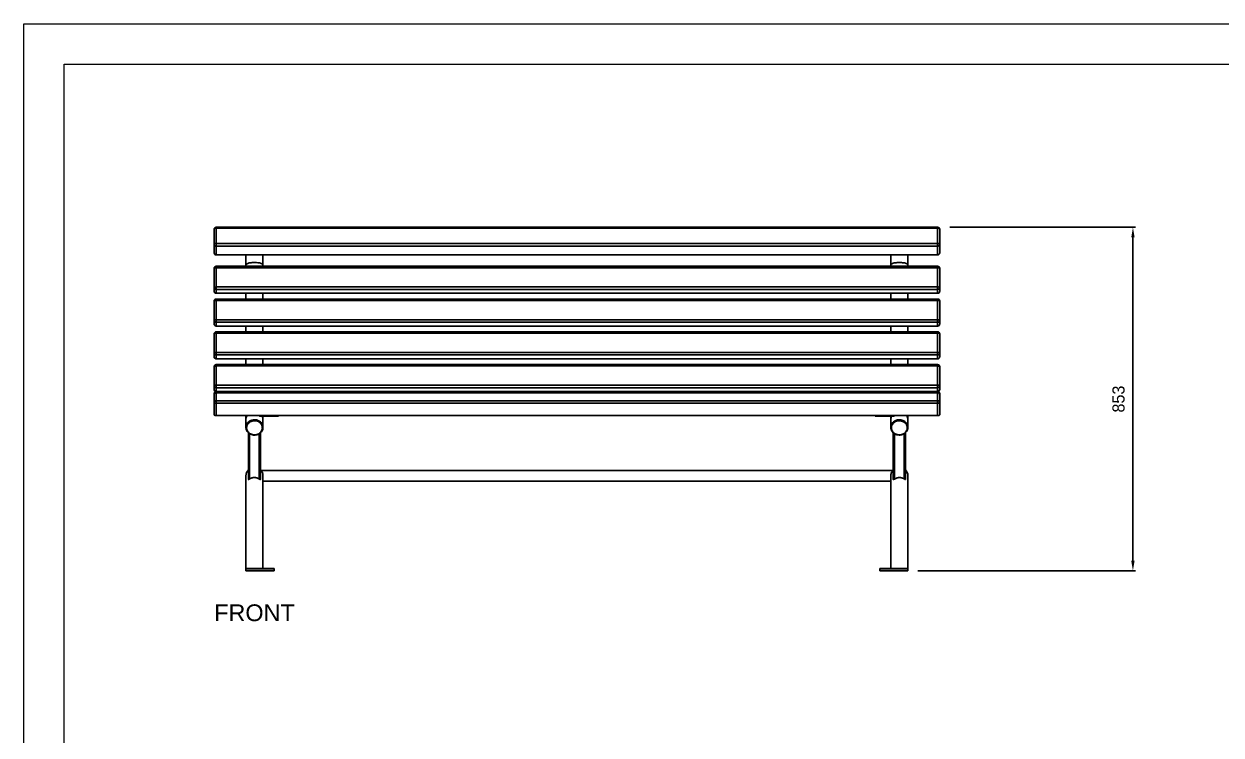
# Model space of a CAD drawing. Header units: millimetres. Extents: x 5242 to 11182, y -3002 to 1198.
# Drawn here: x 5242 to 8212, y -567 to 1198 of the extents above; entities that cross this region are included whole.
import ezdxf

# ---------------------------------------------------------------- set-up
doc = ezdxf.new("R2010")
doc.units = ezdxf.units.MM
doc.header["$PDSIZE"] = -1
doc.layers.add('KONTUR', color=7, linetype='Continuous', lineweight=15)
doc.layers.add('tabelka', color=155, linetype='Continuous')
doc.layers.add('WYMIAR', color=96, linetype='Continuous')
doc.dimstyles.new('1-1', dxfattribs={"dimtxt": 30, "dimasz": 25, "dimexe": 6.25, "dimexo": 30, "dimgap": 20.625, "dimtad": 1, "dimdec": 1, "dimtxsty": 'Standard', "dimcen": 0, "dimclrd": 2, "dimclre": 2, "dimclrt": 2, "dimadec": 0, "dimazin": 0, "dimtfac": 1, "dimtdec": 1, "dimtmove": 0, "dimatfit": 3, "dimfxl": 0, "dimarcsym": 0})

# ---------------------------------------------------------------- blocks, each defined once
blk = doc.blocks.new('front')
at = {"layer": 'KONTUR', "color": 0, "linetype": 'Continuous', "lineweight": -2}
for p, q in [((-3634.8, 722), (-3634.8, 760.3)), ((-1839.8, 765.3), (-3629.8, 765.3)), ((-3629.8, 765.3), (-3629.8, 763.5)), ((-3629.8, 763.5), (-3629.8, 725.2)), ((-1839.8, 763.5), (-3629.8, 763.5)), ((-1839.8, 763.5), (-1839.8, 765.3)), ((-1839.8, 725.2), (-1839.8, 763.5)), ((-1834.8, 760.3), (-1834.8, 722)), ((-3634.8, 700.8), (-3634.8, 722)), ((-3629.8, 725.2), (-3629.8, 718.2)), ((-3629.8, 725.2), (-1839.8, 725.2)), ((-1839.8, 718.2), (-3629.8, 718.2)), ((-3629.8, 718.2), (-3629.8, 696.9)), ((-1839.8, 718.2), (-1839.8, 725.2)), ((-1839.8, 696.9), (-1839.8, 718.2)), ((-1834.8, 722), (-1834.8, 700.8)), ((-3629.8, 696.9), (-1839.8, 696.9)), ((-3556, 696.9), (-3556, 671.8)), ((-3513.6, 671.8), (-3513.6, 696.9)), ((-1956, 696.9), (-1956, 671.8)), ((-1913.6, 671.8), (-1913.6, 696.9)), ((-3634.8, 615.8), (-3634.8, 663.7)), ((-1839.8, 668.7), (-3629.8, 668.7)), ((-3629.8, 668.7), (-3629.8, 665.1)), ((-3629.8, 665.1), (-3629.8, 617.3)), ((-1839.8, 665.1), (-3629.8, 665.1)), ((-3556, 671.8), (-3556, 668.7)), ((-3513.6, 668.7), (-3513.6, 671.8)), ((-1956, 671.8), (-1956, 668.7)), ((-1913.6, 668.7), (-1913.6, 671.8)), ((-1839.8, 665.1), (-1839.8, 668.7)), ((-1839.8, 617.3), (-1839.8, 665.1)), ((-1834.8, 663.7), (-1834.8, 615.8)), ((-3634.8, 606.2), (-3634.8, 615.8)), ((-3629.8, 617.3), (-3629.8, 611.1)), ((-3629.8, 617.3), (-1839.8, 617.3)), ((-1839.8, 611.1), (-3629.8, 611.1)), ((-3629.8, 611.1), (-3629.8, 601.4)), ((-3629.8, 601.4), (-1839.8, 601.4)), ((-3556, 601.4), (-3556, 587.3)), ((-3513.6, 587.3), (-3513.6, 601.4)), ((-1956, 601.4), (-1956, 587.3)), ((-1913.6, 587.3), (-1913.6, 601.4)), ((-1839.8, 611.1), (-1839.8, 617.3)), ((-1839.8, 601.4), (-1839.8, 611.1)), ((-1834.8, 615.8), (-1834.8, 606.2)), ((-3634.8, 534.5), (-3634.8, 582.3)), ((-1839.8, 587.3), (-3629.8, 587.3)), ((-3629.8, 587.3), (-3629.8, 583.8)), ((-3629.8, 583.8), (-3629.8, 536)), ((-1839.8, 583.8), (-3629.8, 583.8)), ((-1839.8, 583.8), (-1839.8, 587.3)), ((-1839.8, 536), (-1839.8, 583.8)), ((-1834.8, 582.3), (-1834.8, 534.5)), ((-3629.8, 536), (-3629.8, 529.7)), ((-3629.8, 536), (-1839.8, 536)), ((-1839.8, 529.7), (-1839.8, 536)), ((-3634.8, 524.9), (-3634.8, 534.5)), ((-1839.8, 529.7), (-3629.8, 529.7)), ((-3629.8, 529.7), (-3629.8, 520.1)), ((-3629.8, 520.1), (-1839.8, 520.1)), ((-1839.8, 506), (-3629.8, 506)), ((-3629.8, 506), (-3629.8, 502.5)), ((-3556, 520.1), (-3556, 506)), ((-3513.6, 506), (-3513.6, 520.1)), ((-1956, 520.1), (-1956, 506)), ((-1913.6, 506), (-1913.6, 520.1)), ((-1839.8, 520.1), (-1839.8, 529.7)), ((-1839.8, 502.5), (-1839.8, 506)), ((-1834.8, 534.5), (-1834.8, 524.9)), ((-3634.8, 453.2), (-3634.8, 501)), ((-3629.8, 502.5), (-3629.8, 454.7)), ((-1839.8, 502.5), (-3629.8, 502.5)), ((-1839.8, 454.7), (-1839.8, 502.5)), ((-1834.8, 501), (-1834.8, 453.2)), ((-3634.8, 443.5), (-3634.8, 453.2)), ((-3629.8, 454.7), (-3629.8, 448.4)), ((-3629.8, 454.7), (-1839.8, 454.7)), ((-1839.8, 448.4), (-3629.8, 448.4)), ((-3629.8, 448.4), (-3629.8, 438.8)), ((-1839.8, 448.4), (-1839.8, 454.7)), ((-1839.8, 438.8), (-1839.8, 448.4)), ((-1834.8, 453.2), (-1834.8, 443.5)), ((-3634.8, 371.9), (-3634.8, 419.7)), ((-3629.8, 438.8), (-1839.8, 438.8)), ((-1839.8, 424.7), (-3629.8, 424.7)), ((-3629.8, 424.7), (-3629.8, 421.1)), ((-3629.8, 421.1), (-3629.8, 373.3)), ((-1839.8, 421.1), (-3629.8, 421.1)), ((-3556, 438.8), (-3556, 424.7)), ((-3513.6, 424.7), (-3513.6, 438.8)), ((-1956, 438.8), (-1956, 424.7)), ((-1913.6, 424.7), (-1913.6, 438.8)), ((-1839.8, 421.1), (-1839.8, 424.7)), ((-1839.8, 373.3), (-1839.8, 421.1)), ((-1834.8, 419.7), (-1834.8, 371.9)), ((-3634.8, 362.2), (-3634.8, 371.9)), ((-3629.8, 373.3), (-3629.8, 367.1)), ((-3629.8, 373.3), (-1839.8, 373.3)), ((-1839.8, 367.1), (-3629.8, 367.1)), ((-3629.8, 367.1), (-3629.8, 357.6)), ((-1839.8, 357.6), (-3629.8, 357.6)), ((-3629.8, 357.6), (-3629.8, 357.6)), ((-3629.8, 357.6), (-3629.8, 354.9)), ((-1839.8, 367.1), (-1839.8, 373.3)), ((-1839.8, 357.6), (-1839.8, 367.1)), ((-1839.8, 357.6), (-1839.8, 357.6)), ((-1839.8, 354.9), (-1839.8, 357.6)), ((-1834.8, 371.9), (-1834.8, 362.2)), ((-3634.8, 349.9), (-3634.8, 352.6)), ((-3634.8, 330.4), (-3634.8, 349.9)), ((-3634.8, 300), (-3634.8, 330.4)), ((-1839.8, 354.9), (-3629.8, 354.9)), ((-3629.8, 354.9), (-3629.8, 354.5)), ((-3629.8, 354.5), (-3629.8, 335)), ((-1839.8, 354.5), (-3629.8, 354.5)), ((-3629.8, 335), (-3629.8, 328.4)), ((-3629.8, 335), (-1839.8, 335)), ((-1839.8, 328.4), (-3629.8, 328.4)), ((-3629.8, 328.4), (-3629.8, 298.1)), ((-1839.8, 354.5), (-1839.8, 354.9)), ((-1839.8, 335), (-1839.8, 354.5)), ((-1839.8, 328.4), (-1839.8, 335)), ((-1839.8, 298.1), (-1839.8, 328.4)), ((-1834.8, 352.6), (-1834.8, 349.9)), ((-1834.8, 349.9), (-1834.8, 330.4)), ((-1834.8, 330.4), (-1834.8, 300)), ((-3629.8, 298.1), (-1839.8, 298.1)), ((-3556, 298.1), (-3556, 288.5)), ((-3474.8, 298.1), (-3474.8, 296.9)), ((-1994.8, 298.1), (-1994.8, 296.9)), ((-1913.6, 288.5), (-1913.6, 298.1)), ((-3556, 288.5), (-3556, 268.6)), ((-3554.4, 268.6), (-3554.4, 267.7)), ((-3474.8, 296.9), (-3522, 296.9)), ((-3521.4, 296.6), (-3474.8, 296.6)), ((-3515.2, 267.7), (-3515.2, 268.6)), ((-3513.6, 288.5), (-3513.6, 296.6)), ((-3513.6, 268.6), (-3513.6, 288.5)), ((-3474.8, 296.9), (-3474.8, 296.6)), ((-1994.8, 296.9), (-1947.6, 296.9)), ((-1994.8, 296.9), (-1994.8, 296.6)), ((-1994.8, 296.6), (-1948.2, 296.6)), ((-1956, 296.6), (-1956, 288.5)), ((-1956, 288.5), (-1956, 268.6)), ((-1954.4, 268.6), (-1954.4, 267.7)), ((-1915.2, 267.7), (-1915.2, 268.6)), ((-1913.6, 268.6), (-1913.6, 288.5)), ((-3549.8, 163.6), (-3549.8, 255.2)), ((-3549.8, 139.5), (-3549.8, 255.1)), ((-3546.8, 140.6), (-3546.8, 252.9)), ((-3522.8, 140.5), (-3522.8, 252.9)), ((-3519.8, 139.4), (-3519.8, 255.2)), ((-3519.5, 151.8), (-3519.5, 255.4)), ((-1950.1, 151.8), (-1950.1, 255.4)), ((-1949.8, 139.4), (-1949.8, 255.2)), ((-1946.8, 140.5), (-1946.8, 252.9)), ((-1922.8, 140.6), (-1922.8, 252.9)), ((-1919.8, 163.6), (-1919.8, 255.2)), ((-1919.8, 139.5), (-1919.8, 255.1)), ((-3556, 148.6), (-3556, -81.4)), ((-3518.4, 162), (-3519.5, 163.3)), ((-1951.3, 162), (-3518.4, 162)), ((-1950.1, 163.3), (-1951.2, 162)), ((-1913.6, -81.4), (-1913.6, 148.6)), ((-3513.6, -81.4), (-3513.6, 148.2)), ((-3513.6, 135.1), (-1956, 135.1)), ((-1956, 148.2), (-1956, -81.4)), ((-3486, -81.4), (-3556, -81.4)), ((-3556, -81.4), (-3556, -81.9)), ((-3486, -81.9), (-3556, -81.9)), ((-3556, -81.9), (-3556, -86.9)), ((-3486, -86.9), (-3556, -86.9)), ((-3556, -86.9), (-3556, -87.4)), ((-3486, -87.4), (-3556, -87.4)), ((-3486, -81.4), (-3486, -81.9)), ((-3486, -81.9), (-3486, -86.9)), ((-3486, -86.9), (-3486, -87.4)), ((-1983.6, -81.4), (-1983.6, -81.9)), ((-1983.6, -81.4), (-1913.6, -81.4)), ((-1983.6, -81.9), (-1983.6, -86.9)), ((-1983.6, -81.9), (-1913.6, -81.9)), ((-1983.6, -86.9), (-1913.6, -86.9)), ((-1983.6, -86.9), (-1983.6, -87.4)), ((-1983.6, -87.4), (-1913.6, -87.4)), ((-1913.6, -81.4), (-1913.6, -81.9)), ((-1913.6, -81.9), (-1913.6, -86.9)), ((-1913.6, -86.9), (-1913.6, -87.4))]:
    blk.add_line(p, q, dxfattribs=at)
at = {"layer": 'KONTUR', "color": 0, "linetype": 'Continuous', "lineweight": -2, "flags": 128}
for points in [[(-3629.8, 763.5), (-3630.8, 763.4), (-3631.7, 763.3), (-3632.6, 763), (-3633.3, 762.6), (-3634, 762.1), (-3634.4, 761.5), (-3634.7, 760.9), (-3634.8, 760.3)], [(-1834.8, 760.3), (-1834.9, 760.9), (-1835.2, 761.5), (-1835.6, 762.1), (-1836.3, 762.6), (-1837, 763), (-1837.9, 763.3), (-1838.8, 763.4), (-1839.8, 763.5)], [(-3634.8, 722), (-3634.7, 722.6), (-3634.4, 723.2), (-3634, 723.8), (-3633.3, 724.3), (-3632.6, 724.7), (-3631.7, 725), (-3630.8, 725.1), (-3629.8, 725.2)], [(-1839.8, 725.2), (-1838.8, 725.1), (-1837.9, 725), (-1837, 724.7), (-1836.3, 724.3), (-1835.6, 723.8), (-1835.2, 723.2), (-1834.9, 722.6), (-1834.8, 722)], [(-3629.8, 665.1), (-3630.8, 665.1), (-3631.7, 665), (-3632.6, 664.9), (-3633.3, 664.7), (-3634, 664.5), (-3634.4, 664.2), (-3634.7, 663.9), (-3634.8, 663.7)], [(-3556, 671.8), (-3555.8, 672.6), (-3555.3, 673.4), (-3554.4, 674.2), (-3553.2, 674.9), (-3551.6, 675.6), (-3549.8, 676.2), (-3547.7, 676.7), (-3545.4, 677.2), (-3542.9, 677.5), (-3540.3, 677.8), (-3537.6, 677.9), (-3534.8, 678), (-3532, 677.9), (-3529.3, 677.8), (-3526.7, 677.5), (-3524.2, 677.2), (-3521.9, 676.7), (-3519.8, 676.2), (-3518, 675.6), (-3516.4, 674.9), (-3515.2, 674.2), (-3514.3, 673.4), (-3513.8, 672.6), (-3513.6, 671.8), (-3513.6, 671.8)], [(-1913.6, 671.8), (-1913.8, 672.6), (-1914.3, 673.4), (-1915.2, 674.2), (-1916.4, 674.9), (-1918, 675.6), (-1919.8, 676.2), (-1921.9, 676.7), (-1924.2, 677.2), (-1926.7, 677.5), (-1929.3, 677.8), (-1932, 677.9), (-1934.8, 678), (-1937.6, 677.9), (-1940.3, 677.8), (-1942.9, 677.5), (-1945.4, 677.2), (-1947.7, 676.7), (-1949.8, 676.2), (-1951.6, 675.6), (-1953.2, 674.9), (-1954.4, 674.2), (-1955.3, 673.4), (-1955.8, 672.6), (-1956, 671.8), (-1956, 671.8)], [(-1834.8, 663.7), (-1834.9, 663.9), (-1835.2, 664.2), (-1835.6, 664.5), (-1836.3, 664.7), (-1837, 664.9), (-1837.9, 665), (-1838.8, 665.1), (-1839.8, 665.1)], [(-3634.8, 615.8), (-3634.7, 616.1), (-3634.4, 616.4), (-3634, 616.7), (-3633.3, 616.9), (-3632.6, 617.1), (-3631.7, 617.2), (-3630.8, 617.3), (-3629.8, 617.3)], [(-1839.8, 617.3), (-1838.8, 617.3), (-1837.9, 617.2), (-1837, 617.1), (-1836.3, 616.9), (-1835.6, 616.7), (-1835.2, 616.4), (-1834.9, 616.1), (-1834.8, 615.8)], [(-3629.8, 583.8), (-3630.8, 583.8), (-3631.7, 583.7), (-3632.6, 583.5), (-3633.3, 583.4), (-3634, 583.1), (-3634.4, 582.9), (-3634.7, 582.6), (-3634.8, 582.3)], [(-1834.8, 582.3), (-1834.9, 582.6), (-1835.2, 582.9), (-1835.6, 583.1), (-1836.3, 583.4), (-1837, 583.5), (-1837.9, 583.7), (-1838.8, 583.8), (-1839.8, 583.8)], [(-3634.8, 534.5), (-3634.7, 534.8), (-3634.4, 535.1), (-3634, 535.3), (-3633.3, 535.6), (-3632.6, 535.7), (-3631.7, 535.9), (-3630.8, 536), (-3629.8, 536)], [(-1839.8, 536), (-1838.8, 536), (-1837.9, 535.9), (-1837, 535.7), (-1836.3, 535.6), (-1835.6, 535.3), (-1835.2, 535.1), (-1834.9, 534.8), (-1834.8, 534.5)], [(-3629.8, 502.5), (-3630.8, 502.4), (-3631.7, 502.4), (-3632.6, 502.2), (-3633.3, 502), (-3634, 501.8), (-3634.4, 501.6), (-3634.7, 501.3), (-3634.8, 501)], [(-1834.8, 501), (-1834.9, 501.3), (-1835.2, 501.6), (-1835.6, 501.8), (-1836.3, 502), (-1837, 502.2), (-1837.9, 502.4), (-1838.8, 502.4), (-1839.8, 502.5)], [(-3634.8, 453.2), (-3634.7, 453.5), (-3634.4, 453.8), (-3634, 454), (-3633.3, 454.2), (-3632.6, 454.4), (-3631.7, 454.5), (-3630.8, 454.6), (-3629.8, 454.7)], [(-1839.8, 454.7), (-1838.8, 454.6), (-1837.9, 454.5), (-1837, 454.4), (-1836.3, 454.2), (-1835.6, 454), (-1835.2, 453.8), (-1834.9, 453.5), (-1834.8, 453.2)], [(-3629.8, 421.1), (-3630.8, 421.1), (-3631.7, 421), (-3632.6, 420.9), (-3633.3, 420.7), (-3634, 420.5), (-3634.4, 420.2), (-3634.7, 420), (-3634.8, 419.7)], [(-1834.8, 419.7), (-1834.9, 420), (-1835.2, 420.2), (-1835.6, 420.5), (-1836.3, 420.7), (-1837, 420.9), (-1837.9, 421), (-1838.8, 421.1), (-1839.8, 421.1)], [(-3634.8, 371.9), (-3634.7, 372.1), (-3634.4, 372.4), (-3634, 372.7), (-3633.3, 372.9), (-3632.6, 373.1), (-3631.7, 373.2), (-3630.8, 373.3), (-3629.8, 373.3)], [(-1839.8, 373.3), (-1838.8, 373.3), (-1837.9, 373.2), (-1837, 373.1), (-1836.3, 372.9), (-1835.6, 372.7), (-1835.2, 372.4), (-1834.9, 372.1), (-1834.8, 371.9)], [(-3634.8, 330.4), (-3634.7, 330), (-3634.4, 329.7), (-3634, 329.3), (-3633.3, 329), (-3632.6, 328.8), (-3631.7, 328.6), (-3630.8, 328.5), (-3629.8, 328.4)], [(-1839.8, 328.4), (-1838.8, 328.5), (-1837.9, 328.6), (-1837, 328.8), (-1836.3, 329), (-1835.6, 329.3), (-1835.2, 329.7), (-1834.9, 330), (-1834.8, 330.4)], [(-3629.8, 298.1), (-3630.8, 298.1), (-3631.7, 298.2), (-3632.6, 298.4), (-3633.3, 298.6), (-3634, 298.9), (-3634.4, 299.3), (-3634.7, 299.6), (-3634.8, 300)], [(-1834.8, 300), (-1834.9, 299.6), (-1835.2, 299.3), (-1835.6, 298.9), (-1836.3, 298.6), (-1837, 298.4), (-1837.9, 298.2), (-1838.8, 298.1), (-1839.8, 298.1)], [(-3528.7, 250.4), (-3531.4, 249.8), (-3534.2, 249.6), (-3537, 249.7), (-3539.7, 250.1), (-3542.3, 250.8), (-3544.9, 251.9), (-3547.2, 253.2), (-3549.4, 254.8), (-3551.2, 256.6), (-3552.8, 258.6), (-3554.1, 260.8), (-3555.1, 263.1), (-3555.7, 265.6), (-3556, 268), (-3555.9, 270.5), (-3555.4, 273), (-3554.6, 275.4), (-3553.5, 277.6), (-3552, 279.7), (-3550.2, 281.6), (-3548.2, 283.3), (-3545.9, 284.8), (-3543.5, 285.9), (-3540.9, 286.8), (-3538.2, 287.3), (-3535.4, 287.6), (-3532.6, 287.5), (-3529.9, 287.1), (-3527.3, 286.3), (-3524.7, 285.3), (-3522.4, 284), (-3520.2, 282.4), (-3518.4, 280.6), (-3516.8, 278.6), (-3515.5, 276.4), (-3514.5, 274), (-3513.9, 271.6), (-3513.6, 269.1), (-3513.7, 266.7), (-3514.2, 264.2), (-3515, 261.8), (-3516.1, 259.6), (-3517.6, 257.5), (-3519.4, 255.5), (-3521.4, 253.9), (-3523.7, 252.4), (-3526.1, 251.3), (-3528.7, 250.4)], [(-3515.2, 268.6), (-3515.3, 270.1), (-3515.7, 272.5), (-3516.4, 274.8), (-3517.6, 276.9), (-3519, 279), (-3520.7, 280.8), (-3522.7, 282.4), (-3524.9, 283.8), (-3527.3, 284.8), (-3529.8, 285.6), (-3532.5, 286), (-3535.1, 286.2), (-3537.8, 285.9), (-3540.4, 285.4), (-3542.9, 284.6), (-3545.3, 283.4), (-3547.4, 282), (-3549.4, 280.4), (-3551, 278.5), (-3552.4, 276.4), (-3553.4, 274.2), (-3554.1, 271.9), (-3554.4, 269.5), (-3554.4, 268.6)], [(-3529.2, 250.9), (-3526.7, 251.7), (-3524.3, 252.9), (-3522.2, 254.3), (-3520.2, 255.9), (-3518.6, 257.8), (-3517.2, 259.9), (-3516.2, 262.1), (-3515.5, 264.4), (-3515.2, 266.8), (-3515.3, 269.2), (-3515.7, 271.6), (-3516.4, 273.9), (-3517.6, 276.1), (-3519, 278.1), (-3520.7, 279.9), (-3522.7, 281.5), (-3524.9, 282.9), (-3527.3, 283.9), (-3529.8, 284.7), (-3532.5, 285.1), (-3535.1, 285.3), (-3537.8, 285.1), (-3540.4, 284.5), (-3542.9, 283.7), (-3545.3, 282.5), (-3547.4, 281.1), (-3549.4, 279.5), (-3551, 277.6), (-3552.4, 275.5), (-3553.4, 273.3), (-3554.1, 271), (-3554.4, 268.6), (-3554.3, 266.2), (-3553.9, 263.8), (-3553.2, 261.5), (-3552, 259.4), (-3550.6, 257.3), (-3548.9, 255.5), (-3546.9, 253.9), (-3544.7, 252.5), (-3542.3, 251.5), (-3539.8, 250.7), (-3537.1, 250.3), (-3534.5, 250.1), (-3531.8, 250.3), (-3529.2, 250.9)], [(-1940.9, 250.4), (-1938.2, 249.8), (-1935.4, 249.6), (-1932.6, 249.7), (-1929.9, 250.1), (-1927.3, 250.8), (-1924.7, 251.9), (-1922.4, 253.2), (-1920.2, 254.8), (-1918.4, 256.6), (-1916.8, 258.6), (-1915.5, 260.8), (-1914.5, 263.1), (-1913.9, 265.6), (-1913.6, 268), (-1913.7, 270.5), (-1914.2, 273), (-1915, 275.4), (-1916.1, 277.6), (-1917.6, 279.7), (-1919.4, 281.6), (-1921.4, 283.3), (-1923.7, 284.8), (-1926.1, 285.9), (-1928.7, 286.8), (-1931.4, 287.3), (-1934.2, 287.6), (-1937, 287.5), (-1939.7, 287.1), (-1942.3, 286.3), (-1944.9, 285.3), (-1947.2, 284), (-1949.4, 282.4), (-1951.2, 280.6), (-1952.8, 278.6), (-1954.1, 276.4), (-1955.1, 274), (-1955.7, 271.6), (-1956, 269.1), (-1955.9, 266.7), (-1955.4, 264.2), (-1954.6, 261.8), (-1953.5, 259.6), (-1952, 257.5), (-1950.2, 255.5), (-1948.2, 253.9), (-1945.9, 252.4), (-1943.5, 251.3), (-1940.9, 250.4)], [(-1954.4, 268.6), (-1954.3, 270.1), (-1953.9, 272.5), (-1953.2, 274.8), (-1952, 276.9), (-1950.6, 279), (-1948.9, 280.8), (-1946.9, 282.4), (-1944.7, 283.8), (-1942.3, 284.8), (-1939.8, 285.6), (-1937.1, 286), (-1934.5, 286.2), (-1931.8, 285.9), (-1929.2, 285.4), (-1926.7, 284.6), (-1924.3, 283.4), (-1922.2, 282), (-1920.2, 280.4), (-1918.6, 278.5), (-1917.2, 276.4), (-1916.2, 274.2), (-1915.5, 271.9), (-1915.2, 269.5), (-1915.2, 268.6)], [(-1940.4, 250.9), (-1942.9, 251.7), (-1945.3, 252.9), (-1947.4, 254.3), (-1949.4, 255.9), (-1951, 257.8), (-1952.4, 259.9), (-1953.4, 262.1), (-1954.1, 264.4), (-1954.4, 266.8), (-1954.3, 269.2), (-1953.9, 271.6), (-1953.2, 273.9), (-1952, 276.1), (-1950.6, 278.1), (-1948.9, 279.9), (-1946.9, 281.5), (-1944.7, 282.9), (-1942.3, 283.9), (-1939.8, 284.7), (-1937.1, 285.1), (-1934.5, 285.3), (-1931.8, 285.1), (-1929.2, 284.5), (-1926.7, 283.7), (-1924.3, 282.5), (-1922.2, 281.1), (-1920.2, 279.5), (-1918.6, 277.6), (-1917.2, 275.5), (-1916.2, 273.3), (-1915.5, 271), (-1915.2, 268.6), (-1915.3, 266.2), (-1915.7, 263.8), (-1916.4, 261.5), (-1917.6, 259.4), (-1919, 257.3), (-1920.7, 255.5), (-1922.7, 253.9), (-1924.9, 252.5), (-1927.3, 251.5), (-1929.8, 250.7), (-1932.5, 250.3), (-1935.1, 250.1), (-1937.8, 250.3), (-1940.4, 250.9)]]:
    blk.add_lwpolyline(points, dxfattribs=at)
at = {"layer": 'KONTUR', "color": 0, "linetype": 'Continuous', "lineweight": -2}
for centre, radius, start, end in [((-3629.8, 760.3), 5, 90, 180), ((-1839.8, 760.3), 5, 0, 90), ((-3630.3, 722.7), 4.53, 188.5527, 276.5402), ((-1839.3, 722.7), 4.53, 263.4598, 351.4473), ((-3630.3, 701.4), 4.53, 188.5519, 276.541), ((-1839.3, 701.4), 4.53, 263.459, 351.4481), ((-3629.8, 663.7), 5, 90, 180), ((-1839.8, 663.7), 5, 0, 90), ((-3629.9, 616), 4.89, 181.3088, 271.2499), ((-3629.9, 606.3), 4.89, 181.3081, 271.2507), ((-1839.7, 616), 4.89, 268.7501, 358.6912), ((-1839.7, 606.3), 4.89, 268.7493, 358.6919), ((-3629.8, 582.3), 5, 90, 180), ((-1839.8, 582.3), 5, 0, 90), ((-3629.9, 534.6), 4.89, 181.3085, 271.2509), ((-3629.9, 525), 4.89, 181.3092, 271.2495), ((-3629.8, 501), 5, 90, 180), ((-1839.7, 534.6), 4.89, 268.7491, 358.6915), ((-1839.7, 525), 4.89, 268.7505, 358.6908), ((-1839.8, 501), 5, 0, 90), ((-3629.9, 453.3), 4.89, 181.3081, 271.2507), ((-1839.7, 453.3), 4.89, 268.7493, 358.6919), ((-3629.9, 443.7), 4.89, 181.3078, 271.251), ((-3629.8, 419.7), 5, 90, 180), ((-1839.7, 443.7), 4.89, 268.749, 358.6922), ((-1839.8, 419.7), 5, 0, 90), ((-3629.9, 372), 4.89, 181.3087, 271.2504), ((-3629.9, 362.3), 4.86, 181.1483, 260.8027), ((-3629.8, 352.6), 5, 90, 180), ((-1839.7, 372), 4.89, 268.7496, 358.6913), ((-1839.8, 352.6), 5, 0, 90), ((-1839.7, 362.3), 4.86, 279.1973, 358.8517), ((-3629.8, 349.9), 5, 90, 180), ((-3630, 349.7), 4.81, 87.7285, 177.531), ((-3634.1, 349.9), 2.74, 87.9274, 105.3548), ((-3630, 330.2), 4.81, 87.7286, 177.5309), ((-1839.8, 349.9), 5, 0, 90), ((-1839.6, 349.7), 4.81, 2.469, 92.2715), ((-1839.6, 330.2), 4.81, 2.4691, 92.2714), ((-1835.5, 349.9), 2.74, 74.6452, 92.0726), ((-3538.4, 288.4), 17.6, 146.6945, 179.6877), ((-1931.2, 288.4), 17.6, 0.3123, 33.3055), ((-3531, 288.4), 17.4, 0.1606, 27.9787), ((-1938.6, 288.4), 17.4, 152.0213, 179.8394), ((-3534.8, 148.6), 21.2, 134.9906, 180), ((-3534.8, 148.2), 21.2, 0, 45.0094), ((-1934.8, 148.6), 21.2, 0, 45.0094)]:
    blk.add_arc(centre, radius, start, end, dxfattribs=at)
for centre, start_param, end_param in [((-3534.8, 281.3), 0.923324, 1.028877), ((-1934.8, 281.3), 2.112716, 2.218269)]:
    blk.add_ellipse(centre, major_axis=(21.2, 0), ratio=0.922073, start_param=start_param, end_param=end_param, dxfattribs=at)
for points, knots in [([(-3521.4, 296.6), (-3521.4, 296.6), (-3521.5, 296.6), (-3521.6, 296.7), (-3521.8, 296.8), (-3521.9, 296.9), (-3522, 296.9)], [0, 0, 0, 0, 0.066587, 0.315773, 0.703949, 1, 1, 1, 1]), ([(-1948.2, 296.6), (-1948.2, 296.6), (-1948.1, 296.6), (-1948, 296.7), (-1947.8, 296.8), (-1947.7, 296.9), (-1947.6, 296.9)], [0, 0, 0, 0, 0.066587, 0.315773, 0.703949, 1, 1, 1, 1]), ([(-3519.5, 151.8), (-3519.6, 150), (-3519.7, 146.4), (-3519.7, 141.7), (-3519.8, 139.4)], [0, 0, 0, 0, 0.498769, 1, 1, 1, 1]), ([(-1951.3, 161.9), (-1951.2, 162), (-1951.2, 162.1), (-1951.8, 161.3), (-1952.7, 159.8), (-1953.7, 158.1), (-1954.5, 156.3), (-1955.2, 154.3), (-1955.7, 152), (-1956, 149.9), (-1956, 148.6), (-1956, 148.1)], [0, 0, 0, 0, 0.052551, 0.215267, 0.388693, 0.492097, 0.59803, 0.709646, 0.82531, 0.924329, 1, 1, 1, 1]), ([(-1950.1, 151.8), (-1950, 150), (-1949.9, 146.4), (-1949.9, 141.7), (-1949.8, 139.4)], [0, 0, 0, 0, 0.498769, 1, 1, 1, 1]), ([(-3546.8, 140.6), (-3547.2, 140.3), (-3548, 139.8), (-3548.9, 139.4), (-3549.4, 139.2), (-3549.7, 139.2), (-3549.8, 139.4), (-3549.8, 139.5), (-3549.8, 139.5)], [0, 0, 0, 0, 0.292018, 0.526776, 0.703412, 0.849112, 0.995271, 1, 1, 1, 1]), ([(-3522.8, 140.5), (-3523.8, 141.1), (-3525.8, 142.3), (-3529.1, 143.5), (-3532.6, 144.2), (-3536.1, 144.3), (-3539.6, 143.8), (-3543.3, 142.7), (-3545.5, 141.3), (-3546.8, 140.6)], [0, 0, 0, 0, 0.138194, 0.276376, 0.414635, 0.552889, 0.690065, 0.827245, 1, 1, 1, 1]), ([(-3519.8, 139.4), (-3519.8, 139.3), (-3519.8, 139.2), (-3519.9, 139.1), (-3520.3, 139.1), (-3520.9, 139.4), (-3521.8, 139.9), (-3522.5, 140.3), (-3522.8, 140.5)], [0, 0, 0, 0, 0.052629, 0.196604, 0.333546, 0.528752, 0.782517, 1, 1, 1, 1]), ([(-1949.8, 139.4), (-1949.8, 139.3), (-1949.8, 139.2), (-1949.7, 139.1), (-1949.3, 139.1), (-1948.7, 139.4), (-1947.8, 139.9), (-1947.1, 140.3), (-1946.8, 140.5)], [0, 0, 0, 0, 0.052629, 0.196604, 0.333546, 0.528752, 0.782517, 1, 1, 1, 1]), ([(-1946.8, 140.5), (-1945.8, 141.1), (-1943.8, 142.3), (-1940.5, 143.5), (-1937, 144.2), (-1933.5, 144.3), (-1930, 143.8), (-1926.3, 142.7), (-1924.1, 141.3), (-1922.8, 140.6)], [0, 0, 0, 0, 0.138194, 0.276376, 0.414635, 0.552889, 0.690065, 0.827245, 1, 1, 1, 1]), ([(-1922.8, 140.6), (-1922.4, 140.3), (-1921.6, 139.8), (-1920.8, 139.4), (-1920.2, 139.2), (-1919.9, 139.2), (-1919.8, 139.4), (-1919.8, 139.5), (-1919.8, 139.5)], [0, 0, 0, 0, 0.292018, 0.526776, 0.703413, 0.849114, 0.995271, 1, 1, 1, 1])]:
    blk.add_open_spline(points, degree=3, knots=knots, dxfattribs=at)
blk = doc.blocks.new('*D8')
at = {"layer": 'Defpoints', "color": 0}
for p in [(7509.1, 693.1), (7993.5, 693.1), (7430.1, -159.6)]:
    blk.add_point(p, dxfattribs=at)
at = {"layer": 'WYMIAR', "color": 2, "lineweight": -2}
for p, q in [((7539.1, 693.1), (7999.8, 693.1)), ((7993.5, -134.6), (7993.5, 668.1)), ((7460.1, -159.6), (7999.8, -159.6))]:
    blk.add_line(p, q, dxfattribs=at)
at = {"layer": 'WYMIAR', "color": 2}
for points in [[(7989.4, 668.1), (7997.7, 668.1), (7993.5, 693.1)], [(7989.4, -134.6), (7997.7, -134.6), (7993.5, -159.6)]]:
    blk.add_solid(points, dxfattribs=at)
at = {"layer": 'WYMIAR', "color": 2, "insert": (7957.9, 266.8), "char_height": 30, "attachment_point": 5, "rotation": 90}
blk.add_mtext('853', dxfattribs=at)

msp = doc.modelspace()

# ---------------------------------------------------------------- linework, layer by layer
at = {"layer": 'tabelka', "lineweight": 5}
for points in [[(5242.17, 1197.87), (11182.17, 1197.87), (11182.17, -3002.13), (5242.17, -3002.13)], [(5342.17, 1097.87), (11082.17, 1097.87), (11082.17, -2902.13), (5342.17, -2902.13)]]:
    msp.add_lwpolyline(points, close=True, dxfattribs=at)

# ---------------------------------------------------------------- block references
msp.add_blockref('front', (9348.85, -72.15))

# ---------------------------------------------------------------- texts
at = {"layer": 'WYMIAR', "insert": (5714.05, -242.73), "char_height": 41.5951, "width": 196.5247, "attachment_point": 1}
msp.add_mtext('{\\f@Arial Unicode MS|b0|i0|c238|p34;FRONT}', dxfattribs=at)

# ---------------------------------------------------------------- dimensions: what is measured, and where the dimension line sits
at = {"layer": 'WYMIAR'}
dim = msp.add_linear_dim(base=(7993.54, 693.13), p1=(7430.11, -159.56), p2=(7509.06, 693.13), angle=90, text='853', dimstyle='1-1', dxfattribs=at)
dim.commit()
dim.dimension.update_dxf_attribs({"geometry": '*D8', "text_midpoint": (7957.92, 266.78)})

doc.saveas('drawing.dxf')
